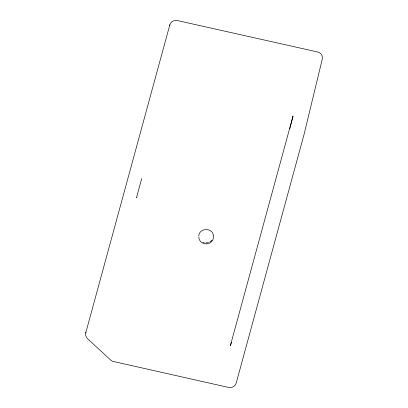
<?xml version="1.0" encoding="UTF-8"?>
<svg xmlns="http://www.w3.org/2000/svg" width="408" height="408" viewBox="0 0 408 408"><rect width="100%" height="100%" fill="white"/><g stroke="black" fill="none" stroke-linecap="round" stroke-linejoin="round"><path stroke-width="0.61" d="M85.726 332.974L85.639 335.376L87.103 338.303L110.563 359.948L112.47 361.284L228.164 387.33C231.433 388.36 235.334 386.452 236.207 383.066L303.924 134.956L322.269 59.14C323.111 56.034 320.933 52.652 317.806 52.01L177.317 20.543C174.247 19.885 170.707 21.68 169.84 24.786L85.726 332.974L85.858 332.495M198.783 235.962C199.038 227.98 212.216 227.261 213.353 235.161M289.757 128.857L293.072 115.928L230.377 345.642L231.464 342.445M169.657 25.459L169.84 24.786M211.987 240.225L209.855 242.015M141.744 178.495L136.838 196.437L136.884 197.401M208.559 242.587L205.739 242.995M136.257 197.258L136.833 197.385M202.97 242.372L204.321 242.811M213.2 235.248A7.334 6.747 -3 0 1 206.978 243.851A7.334 6.747 -3 0 1 198.834 236.869"/></g></svg>
